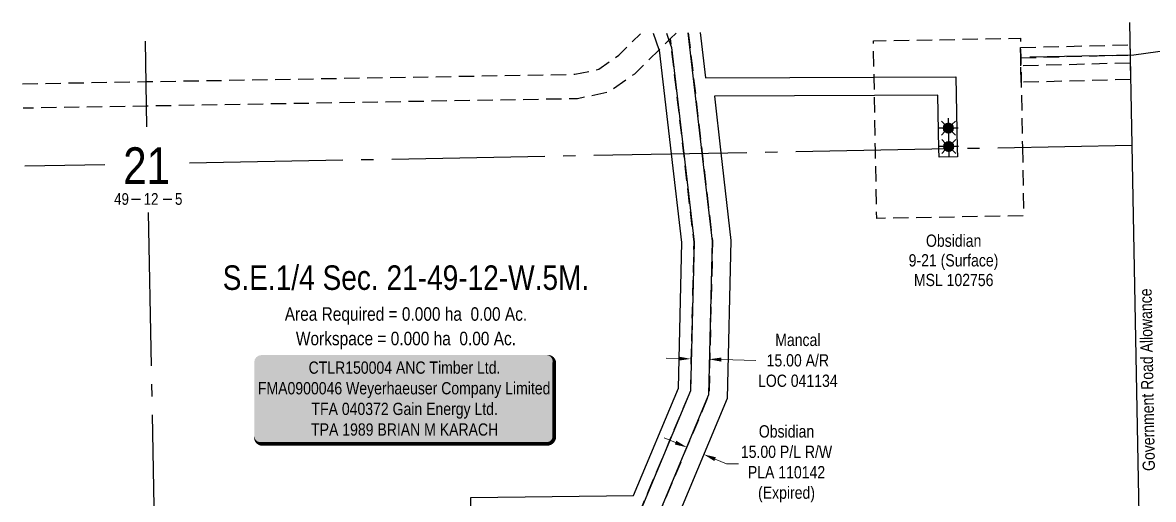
# Model space of a CAD drawing. Extents: x 586920 to 597578, y 5899013 to 5902730.
# Drawn here: x 586920 to 587843, y 5899857 to 5900246 of the extents above; entities that cross this region are included whole.
import ezdxf
from ezdxf.enums import TextEntityAlignment as Align

# ---------------------------------------------------------------- set-up
doc = ezdxf.new("R2010")
doc.units = 0
doc.header["$LTSCALE"] = 5
doc.header["$PDSIZE"] = 0.5
for name, pattern in [('foc-ACCESSROAD', [3.75, 2.5, -1.25]), ('foc-FLOWLINE', [3.75, 2.5, -1.25]), ('foc-QUARTERLINE', [33, 25, -3, 2, -3])]:
    doc.linetypes.add(name, pattern=pattern)
doc.layers.get('Defpoints').update_dxf_attribs({"color": 9})
for name, color, linetype in [('10', 1, 'Continuous'), ('9', 3, 'Continuous'), ('AS-POWER', 104, 'foc-POWER'), ('C-AR', 13, 'foc-ACCESSROAD'), ('C-RW', 13, 'Continuous'), ('C-SYMBOL', 7, 'Continuous'), ('C-WS', 13, 'foc-ACCESSROAD'), ('C-WS-S', 13, 'Continuous'), ('F-AR', 190, 'foc-ACCESSROAD'), ('F-EZE', 190, 'foc-FLOWLINE'), ('F-RW', 190, 'Continuous'), ('L-AREAREQUIRED', 7, 'Continuous'), ('L-AREAWORK', 7, 'Continuous'), ('L-ROAD-T', 7, 'Continuous'), ('L-SEC', 7, 'Continuous'), ('L-SECLBL', 7, 'Continuous'), ('L-SECQ', 8, 'foc-QUARTERLINE')]:
    doc.layers.add(name, color=color, linetype=linetype)
for name, color, linetype, lineweight in [('C-RW-T', 13, 'Continuous', 9), ('C-WS-T', 13, 'Continuous', 9), ('F-AR-T', 190, 'Continuous', 9)]:
    doc.layers.add(name, color=color, linetype=linetype, lineweight=lineweight)
doc.layers.add('oil_and_gas_wells_pt', color=7, linetype='Continuous', plot=False)
doc.styles.add('100L', font='ARIALN.TTF', dxfattribs={"height": 11})
doc.styles.add('175L', font='ARIALN.TTF', dxfattribs={"height": 20})
doc.styles.add('80', font='ARIALN.TTF', dxfattribs={"height": 10})
doc.styles.add('80CG', font='ARIALN.TTF', dxfattribs={"height": 10})
doc.styles.add('80L', font='ARIALN.TTF', dxfattribs={"height": 10})
doc.styles.add('foc-LtypeFont', font='ARIALN.TTF', dxfattribs={"height": 7.35})
doc.styles.add('SIMPLEX', font='ARIALN.TTF')
doc.linetypes.add('foc-POWER', pattern='A,6,-1,["P",foc-LtypeFont,S=0.2,R=0,X=-0.625,Y=-0.75],-1.24,4', length=12.24)
doc.dimstyles.new('Compass 5 000', dxfattribs={"dimscale": 5, "dimtxt": 9, "dimasz": 2, "dimexe": 0.2, "dimexo": 0.0625, "dimgap": 0.5, "dimtad": 0, "dimtih": 1, "dimtoh": 1, "dimzin": 0, "dimdsep": 46, "dimtxsty": '80CG', "dimcen": 0.1, "dimse1": 1, "dimse2": 1, "dimclrd": 256, "dimclrt": 256, "dimaunit": 1, "dimadec": 4, "dimazin": 0, "dimtfac": 0.06, "dimtofl": 0, "dimtmove": 0, "dimatfit": 1, "dimfxl": 0.2, "dimtolj": 1, "dimtzin": 0, "dimlwd": -1, "dimarcsym": 0})

# ---------------------------------------------------------------- blocks, each defined once
blk = doc.blocks.new('*D424')
at = {"layer": 'C-RW-T', "transparency": 16777216}
for p, q in [((587453.17, 5899903), (587443.94, 5899906.85)), ((587485.43, 5899889.5), (587494.65, 5899885.64)), ((587494.65, 5899885.64), (587504.65, 5899885.64))]:
    blk.add_line(p, q, dxfattribs=at)
for points in [[(587453.81, 5899904.53), (587452.52, 5899901.46), (587462.39, 5899899.14)], [(587486.07, 5899891.04), (587484.78, 5899887.96), (587476.2, 5899893.36)]]:
    blk.add_solid(points, dxfattribs=at)
at = {"layer": 'Defpoints', "color": 0, "transparency": 16777216}
for p in [(587472.16, 5899922.5), (587485.97, 5899916.72), (587476.2, 5899893.36)]:
    blk.add_point(p, dxfattribs=at)
at = {"layer": 'C-RW-T', "transparency": 16777216, "insert": (587543.74, 5899885.64), "char_height": 10, "attachment_point": 5, "style": '80CG'}
blk.add_mtext('\\A1;Obsidian\\P15.00 P/L R/W\\PPLA 110142\\P(Expired)', dxfattribs=at)
blk = doc.blocks.new('*D437')
at = {"layer": 'Defpoints', "color": 0, "transparency": 16777216}
for p in [(587465.97, 5899990.38), (587480.97, 5899990.03), (587480.52, 5899970.99)]:
    blk.add_point(p, dxfattribs=at)
at = {"layer": 'F-AR-T', "transparency": 16777216}
for p, q in [((587455.52, 5899971.58), (587445.52, 5899971.82)), ((587490.52, 5899970.76), (587518.69, 5899970.09))]:
    blk.add_line(p, q, dxfattribs=at)
for points in [[(587455.56, 5899973.25), (587455.48, 5899969.91), (587465.52, 5899971.34)], [(587490.56, 5899972.42), (587490.48, 5899969.09), (587480.52, 5899970.99)]]:
    blk.add_solid(points, dxfattribs=at)
at = {"layer": 'F-AR-T', "transparency": 16777216, "insert": (587552.98, 5899970.09), "char_height": 10, "attachment_point": 5, "style": '80CG'}
blk.add_mtext('\\A1;Mancal\\P15.00 A/R\\PLOC 041134', dxfattribs=at)
blk = doc.blocks.new('*U419')
h = blk.add_hatch(color=255)
edge = h.paths.add_edge_path()
edge.add_line((-116.5, -37), (116.5, -37))
edge.add_arc((116.5, -31), 6, 270, 360)
edge.add_line((122.5, -31), (122.5, 29.5))
edge.add_arc((116.5, 29.5), 6, 0, 90)
edge.add_line((116.5, 35.5), (-116.5, 35.5))
edge.add_arc((-116.5, 29.5), 6, 90, 180)
edge.add_line((-122.5, 29.5), (-122.5, -31))
edge.add_arc((-116.5, -31), 6, 180, 270)
at = {"color": 44, "flags": 128}
blk.add_lwpolyline([(-116.5, -37, 3, 3, 0), (116.5, -37, 3, 3, 0.414214), (122.5, -31, 3, 3, 0), (122.5, 29.5, 3, 0, 0.414214), (116.5, 35.5, 0, 0, 0), (-116.5, 35.5, 0, 0, 0.414214), (-122.5, 29.5, 0, 0, 0), (-122.5, -31, 0, 3, 0.414214)], format="xyseb", close=True, dxfattribs=at)
at = {"color": 44, "style": '80'}
blk.add_attdef('ENTER_TEXT_001', (-35.99, -5), '', height=10, dxfattribs=at)
blk = doc.blocks.new('GAS')
h = blk.add_hatch(color=255)
h.dxf.hatch_style = 1
edge = h.paths.add_edge_path()
edge.add_arc((0, 0), 0.9, 0, 360)
for p, q in [((-0.81, 0), (-1.62, 0)), ((-0.57, 0.57), (-1.14, 1.14)), ((0, 0.81), (0, 1.62)), ((0.57, 0.57), (1.14, 1.14)), ((1.62, 0), (0.81, 0)), ((-0.57, -0.57), (-1.14, -1.14)), ((0, -0.81), (0, -1.62)), ((1.14, -1.14), (0.57, -0.57))]:
    blk.add_line(p, q)
blk.add_circle((0, 0), 0.8)
blk = doc.blocks.new('L-SECLBL')
at = {"layer": '9', "color": 7}
for p, q in [((-5.08, -27.83), (-12.29, -27.83)), ((20.7, -27.83), (13.5, -27.83))]:
    blk.add_line(p, q, dxfattribs=at)
at = {"layer": '10', "color": 2, "style": 'SIMPLEX'}
blk.add_attdef('SEC', text='', height=30, dxfattribs=at).set_placement((0, 0), align=Align.MIDDLE)
at = {"layer": '10', "color": 5, "style": '80L'}
blk.add_attdef('TWP', text='', height=9.5, dxfattribs=at).set_placement((-14.43, -27.37), align=Align.MIDDLE_RIGHT)
blk.add_attdef('RGE', text='', height=9.5, dxfattribs=at).set_placement((3.62, -27.37), align=Align.MIDDLE_CENTER)
blk.add_attdef('MER', text='', height=9.5, dxfattribs=at).set_placement((23.17, -27.37), align=Align.MIDDLE_LEFT)

msp = doc.modelspace()

# ---------------------------------------------------------------- linework, layer by layer
at = {"layer": 'AS-POWER', "flags": 128}
msp.add_lwpolyline([(587742.472, 5900217.882), (587827.303, 5900219.503), (587856.622, 5900223.733)], dxfattribs=at)
at = {"layer": 'C-AR'}
msp.add_lwpolyline([(587824.606, 5900199.445), (587735.351, 5900197.067), (587735.094, 5900210.454), (587734.97, 5900217.065), (587824.227, 5900219.441), (587824.352, 5900212.837), (587824.606, 5900199.445)], close=True, dxfattribs=at)
at = {"layer": 'C-RW'}
for points in [[(587440.293, 5899846.41), (587480.402, 5899942.171), (587483.339, 5900067.394), (587474.981, 5900139.192), (587463.533, 5900237.555)], [(587473.226, 5900237.737), (587477.532, 5900200.74), (587615.249, 5900201.304), (587682.071, 5900201.58), (587683.144, 5900143.1), (587683.27, 5900136.21), (587668.272, 5900135.934), (587668.146, 5900142.818), (587667.345, 5900186.519), (587615.521, 5900186.305), (587484.906, 5900185.771), (587490.138, 5900139.476), (587498.206, 5900068.099), (587495.262, 5899938.935), (587455.827, 5899844.653)]]:
    msp.add_lwpolyline(points, dxfattribs=at)
at = {"layer": 'C-WS', "flags": 128}
msp.add_lwpolyline([(587736.298, 5900144.099), (587737.316, 5900088.159), (587617.349, 5900085.95), (587616.331, 5900141.844), (587615.521, 5900186.305), (587615.249, 5900201.304), (587614.709, 5900230.929), (587734.677, 5900233.13), (587734.817, 5900225.445), (587734.97, 5900217.065), (587735.091, 5900210.454), (587735.339, 5900197.067), (587736.298, 5900144.099)], close=True, dxfattribs=at)
at = {"layer": 'F-AR', "flags": 128}
for points in [[(586920.137, 5900195.943), (587020.685, 5900197.663), (587370.86, 5900203.65), (587390.419, 5900207.759), (587406.766, 5900219.255), (587424.616, 5900236.826)], [(587453.656, 5900237.37), (587448.982, 5900232.768), (587447.706, 5900231.512), (587439.833, 5900223.762), (587419.612, 5900203.856), (587398.551, 5900189.045), (587373.105, 5900183.7), (587021.06, 5900177.68), (586920.51, 5900175.961)], [(587463.533, 5900237.555), (587474.981, 5900139.192), (587483.339, 5900067.394), (587480.402, 5899942.171), (587440.293, 5899846.41), (587429.274, 5899820.102), (587411.631, 5899810.485), (587411.399, 5899827.449), (587417.468, 5899830.758), (587423.405, 5899844.935), (587465.466, 5899945.356), (587468.311, 5900066.699), (587459.905, 5900138.909), (587449.833, 5900225.454), (587448.982, 5900232.768), (587453.656, 5900237.37)]]:
    msp.add_lwpolyline(points, dxfattribs=at)
at = {"layer": 'F-EZE'}
msp.add_lwpolyline([(587824.352, 5900212.837), (587735.091, 5900210.454), (587734.97, 5900217.065), (587734.817, 5900225.445), (587823.659, 5900227.817), (587824.068, 5900227.828), (587824.227, 5900219.441), (587824.352, 5900212.837)], close=True, dxfattribs=at)
at = {"layer": 'F-RW'}
for points in [[(587287.886, 5899718.051), (587285.959, 5899858.052), (587418.818, 5899859.88), (587455.508, 5899947.479), (587458.293, 5900066.236), (587449.855, 5900138.721), (587440.02, 5900223.23), (587439.833, 5900223.762), (587435.177, 5900237.024)], [(587445.702, 5900237.221), (587447.706, 5900231.512), (587449.833, 5900225.454), (587459.905, 5900138.909), (587468.311, 5900066.699), (587465.466, 5899945.356), (587423.405, 5899844.935)]]:
    msp.add_lwpolyline(points, dxfattribs=at)
at = {"layer": 'L-SEC', "flags": 128}
msp.add_lwpolyline([(587823.726, 5900245.849), (587825.622, 5900145.78), (587840.751, 5899341.558), (587842.631, 5899241.577)], dxfattribs=at)
at = {"layer": 'L-SECQ', "flags": 128}
for points in [[(587020.064, 5900230.705), (587021.378, 5900160.715)], [(587056.483, 5900131.367), (587825.622, 5900145.78)], [(586921.994, 5900128.846), (586987.213, 5900130.069)], [(587022.693, 5900090.727), (587037.042, 5899326.518)]]:
    msp.add_lwpolyline(points, dxfattribs=at)
at = {"layer": 'oil_and_gas_wells_pt'}
for p in [(587675.883, 5900159.728), (587676.159, 5900144.711)]:
    msp.add_point(p, dxfattribs=at)

# ---------------------------------------------------------------- block references
ref = msp.add_blockref('*U419', (587231.686, 5899938.953))
ref.add_attrib('ENTER_TEXT_001', 'CTLR150004 ANC Timber Ltd.', (587153.596, 5899959.215), dxfattribs={"color": 44, "height": 10, "style": '80'})
ref.add_attrib('ENTER_TEXT_002', 'FMA0900046 Weyerhaeuser Company Limited', (587112.231, 5899942.371), dxfattribs={"color": 44, "height": 10, "style": '80'})
ref.add_attrib('ENTER_TEXT_003', 'TFA 040372 Gain Energy Ltd.', (587155.925, 5899925.527), dxfattribs={"color": 44, "height": 10, "style": '80'})
ref.add_attrib('ENTER_TEXT_004', 'TPA 1989 BRIAN M KARACH', (587155.635, 5899908.683), dxfattribs={"color": 44, "height": 10, "style": '80'})
at = {"layer": 'C-WS-S', "color": 255, "xscale": 4.999999999999986, "yscale": 4.999999999999986, "zscale": 4.999999999999986}
for p in [(587675.883, 5900159.728), (587676.159, 5900144.711)]:
    msp.add_blockref('GAS', p, dxfattribs=at)
at = {"layer": 'L-SECLBL'}
msp.add_blockref('L-SECLBL', (587021.363, 5900129.242), dxfattribs=at).add_auto_attribs({'SEC': '21', 'TWP': '49', 'RGE': '12', 'MER': '5'})

# ---------------------------------------------------------------- texts
at = {"layer": 'C-SYMBOL', "color": 3, "style": '175L'}
msp.add_text('S.E.1/4 Sec. 21-49-12-W.5M.', height=20, dxfattribs=at).set_placement((587233.083, 5900021.666), align=Align.BOTTOM_CENTER)
at = {"layer": 'C-WS-T', "insert": (587642.742, 5900072.824), "char_height": 10, "width": 73.51746, "attachment_point": 1, "line_spacing_factor": 0.961801, "style": '80L'}
msp.add_mtext('\\pi14.84195;Obsidian \\P\\pi0.72531;9-21 (Surface)\\P\\pi4.97497;MSL 102756', dxfattribs=at)
at = {"layer": 'L-AREAREQUIRED', "color": 5, "style": '100L'}
msp.add_text('Area Required = 0.000 ha  0.00 Ac.', height=11, dxfattribs=at).set_placement((587233.083, 5899999.166), align=Align.BOTTOM_CENTER)
at = {"layer": 'L-AREAWORK', "color": 5, "style": '100L'}
msp.add_text('Workspace = 0.000 ha  0.00 Ac.', height=11, dxfattribs=at).set_placement((587233.083, 5899979.166), align=Align.BOTTOM_CENTER)
at = {"layer": 'L-ROAD-T', "style": '80L'}
msp.add_text('Government Road Allowance', height=10, rotation=91.072614, dxfattribs=at).set_placement((587838.145, 5899954.31), align=Align.MIDDLE_CENTER)

# ---------------------------------------------------------------- dimensions: what is measured, and where the dimension line sits
at = {"layer": 'C-RW-T'}
dim = msp.add_linear_dim(base=(587476.2, 5899893.361), p1=(587472.162, 5899922.498), p2=(587485.971, 5899916.722), angle=337.301768, text='Obsidian\\P15.00 P/L R/W\\PPLA 110142\\P(Expired)', dimstyle='Compass 5 000', override={"dimclrd": 256, "dimclrt": 256}, dxfattribs=at)
dim.commit()
dim.dimension.update_dxf_attribs({"geometry": '*D424', "text_midpoint": (587543.737, 5899885.644), "dimtype": 161})
at = {"layer": 'F-AR-T'}
dim = msp.add_linear_dim(base=(587480.521, 5899970.991), p1=(587465.966, 5899990.381), p2=(587480.969, 5899990.028), angle=358.651446, text='Mancal\\P15.00 A/R\\PLOC 041134', dimstyle='Compass 5 000', override={"dimclrd": 256, "dimclrt": 256}, dxfattribs=at)
dim.commit()
dim.dimension.update_dxf_attribs({"geometry": '*D437', "text_midpoint": (587552.976, 5899970.093), "dimtype": 161})

doc.saveas('drawing.dxf')
